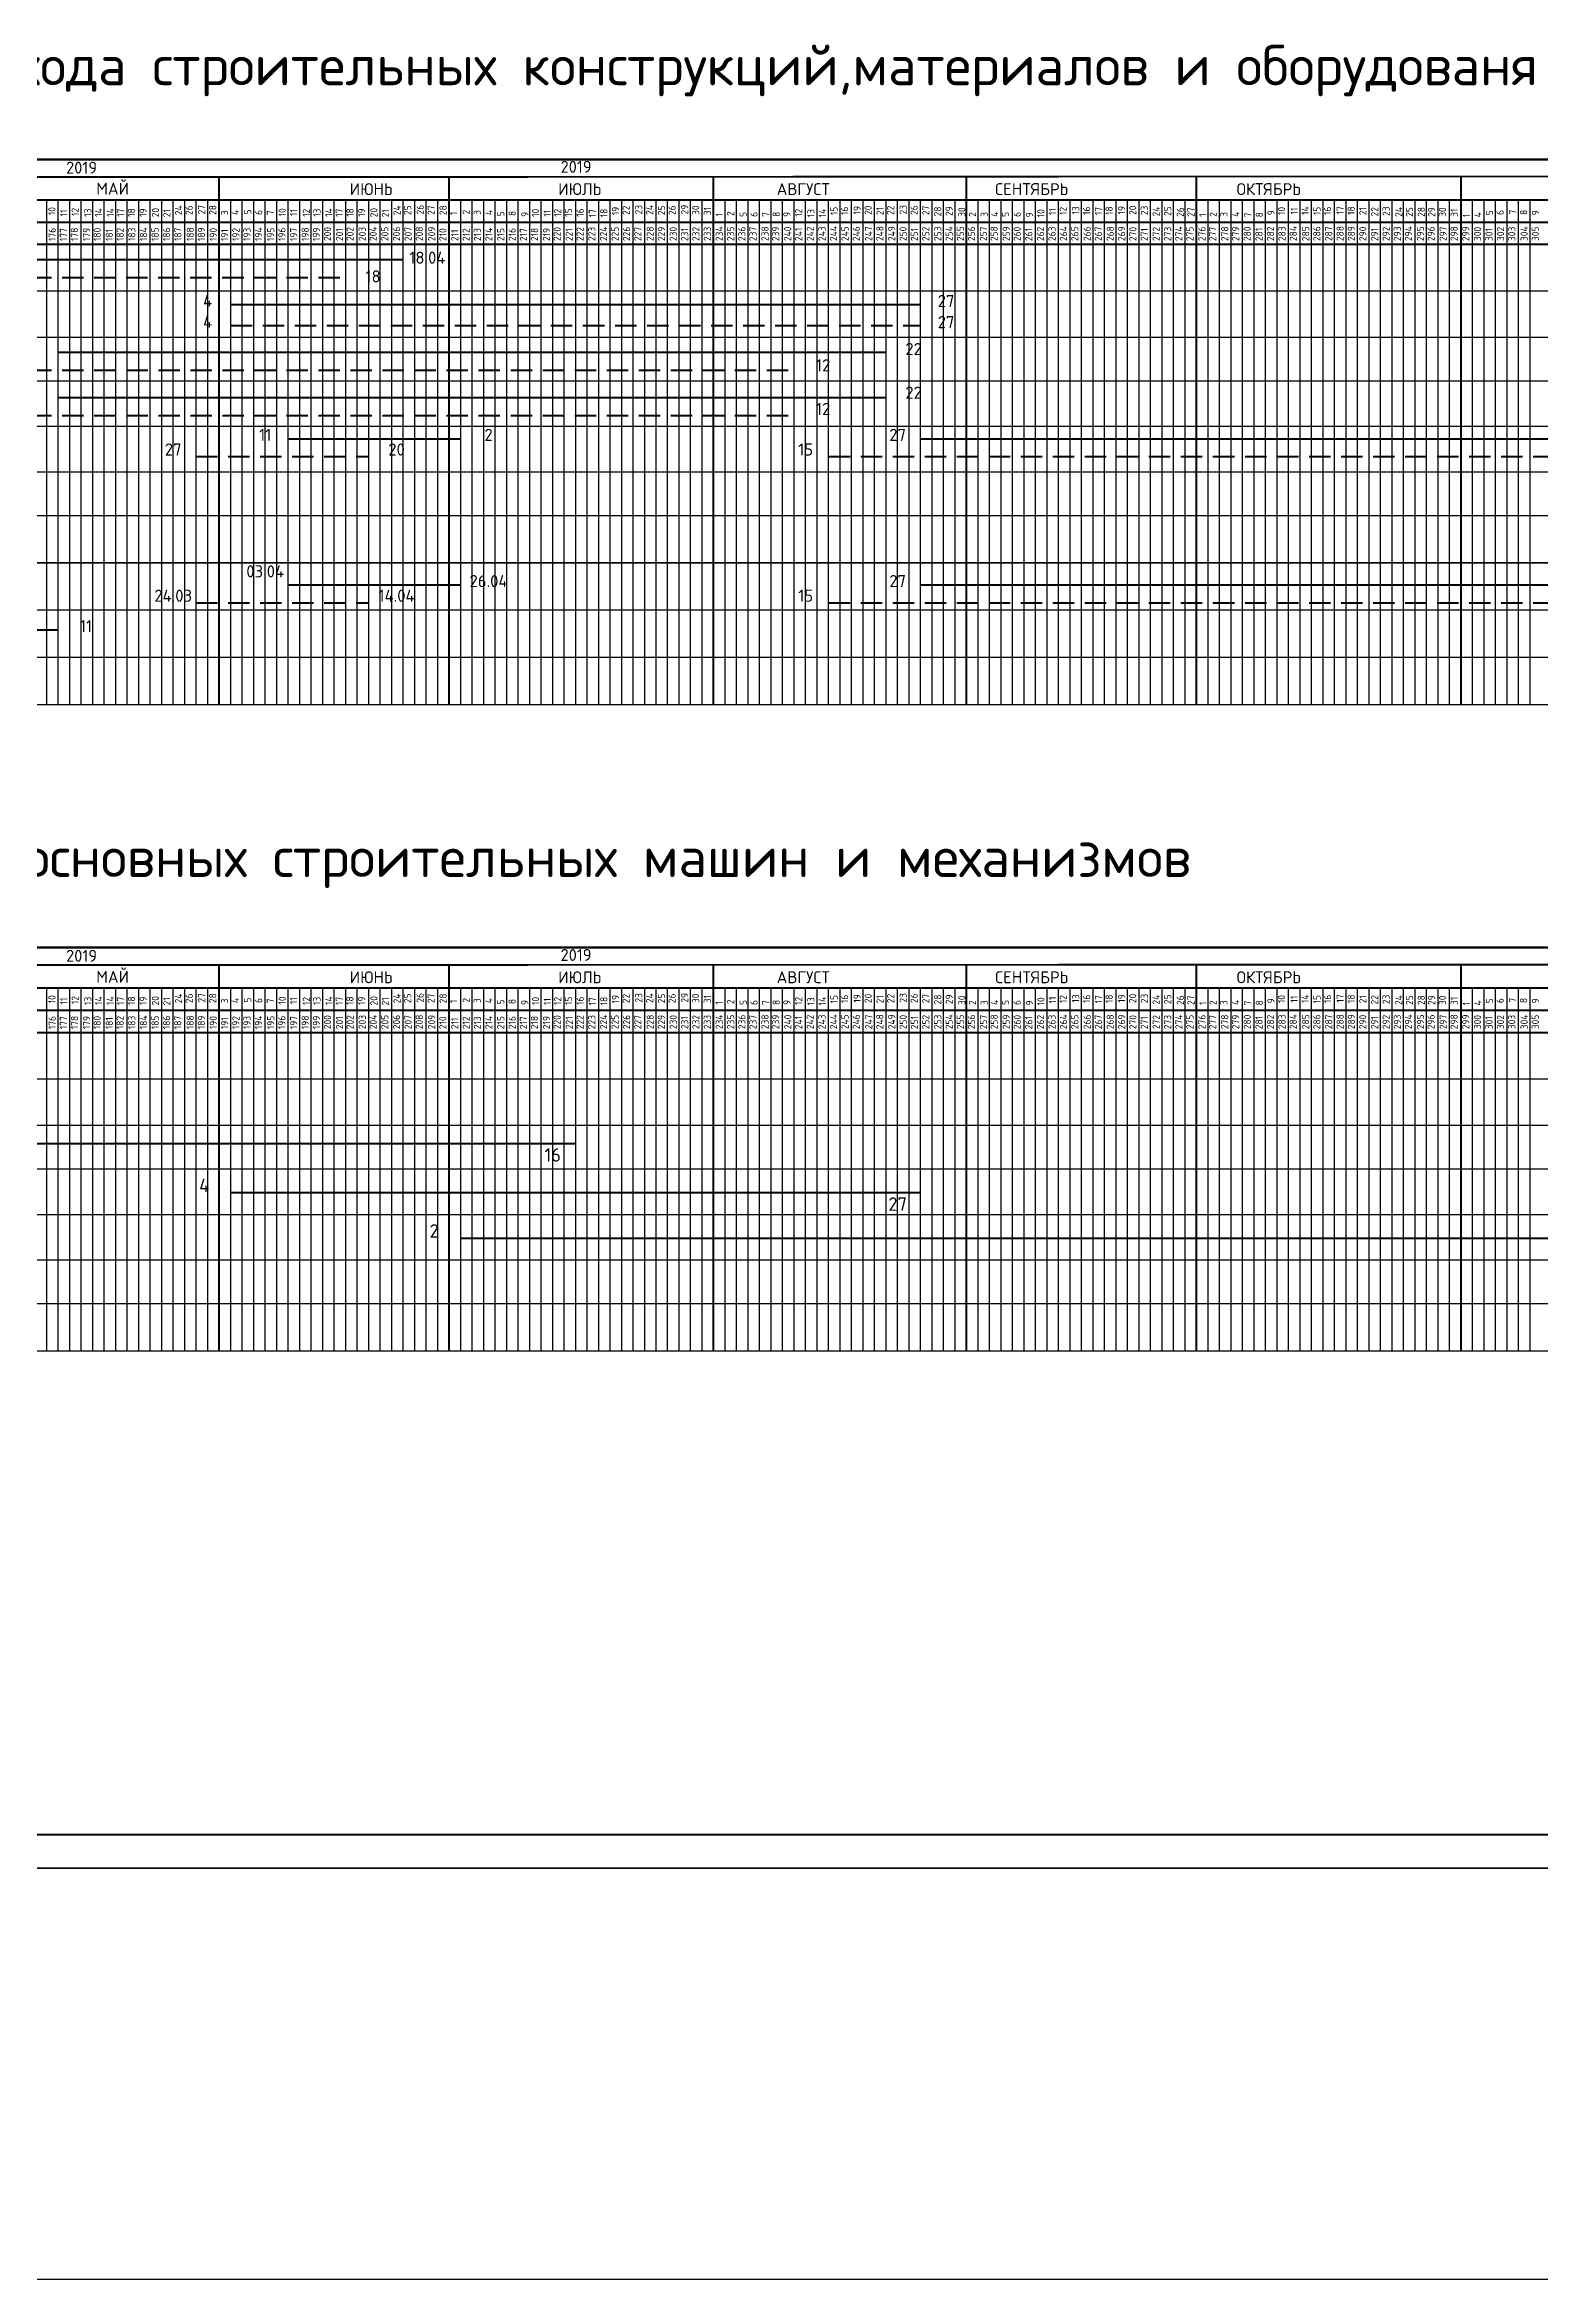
# Model space of a CAD drawing. Header units: millimetres. Extents: x -782 to 10910, y 3841 to 13237.
# Drawn here: x 10157.9 to 10380.3, y 7280.2 to 7612.6 of the extents above; entities that cross this region are included whole.
import ezdxf

# ---------------------------------------------------------------- set-up
doc = ezdxf.new("R2010")
doc.units = ezdxf.units.MM
doc.linetypes.add('HIDDEN2', pattern=[4.7625, 3.175, -1.5875])
doc.layers.add('1STAIR2D', color=30, linetype='Continuous')
doc.layers.add('A0-08', color=101, linetype='Continuous')
doc.layers.add('Штампы&Таблицы', color=1, linetype='Continuous', lineweight=70)
doc.styles.add('GOST-2.304_Type-B', font='GOST_Common.ttf')
doc.styles.get("Standard").update_dxf_attribs({"font": 'isocpeur.ttf'})

msp = doc.modelspace()

# ---------------------------------------------------------------- linework, layer by layer
at = {"lineweight": 50}
for p, q in [((10088.105549, 7580.651394), (10211.257412, 7580.651394)), ((10185.573985, 7573.967557), (10288.172338, 7573.967557)), ((10159.924396, 7566.871859), (10283.076259, 7566.871859)), ((10159.924396, 7560.137737), (10283.076259, 7560.137737)), ((10194.123847, 7554.008211), (10219.807275, 7554.008211)), ((10288.172338, 7554.008211), (10493.369044, 7554.008211)), ((10194.123847, 7532.266484), (10219.807275, 7532.266484)), ((10288.172338, 7532.266484), (10493.369044, 7532.266484)), ((10134.274808, 7525.570343), (10159.958236, 7525.570343)), ((9968.407471, 7449.18393), (10236.872633, 7449.18393)), ((10185.573985, 7441.876316), (10288.172338, 7441.876316)), ((10219.773389, 7435.111243), (10424.970142, 7435.111243))]:
    msp.add_line(p, q, dxfattribs=at)
at = {"lineweight": 30}
for p, q in [((9809.250457, 7576.018045), (10602.354996, 7576.021285)), ((9809.250425, 7569.115879), (10602.354996, 7569.119119)), ((9809.250457, 7562.625041), (10602.354996, 7562.62828)), ((9809.250457, 7555.859984), (10602.354996, 7555.862923)), ((9809.250457, 7549.094927), (10602.354996, 7549.097866)), ((9809.250457, 7549.094927), (10602.354996, 7549.097866)), ((9809.250457, 7542.592922), (10602.354996, 7542.595861)), ((9809.250457, 7535.564813), (10602.354996, 7535.567752)), ((9809.250457, 7535.564813), (10602.354996, 7535.564813)), ((9809.250457, 7528.536704), (10602.354996, 7528.539643)), ((9809.250457, 7528.536704), (10602.354996, 7528.536704)), ((9809.250457, 7528.536704), (10602.354996, 7528.536704)), ((9809.250457, 7521.508595), (10602.354996, 7521.511534)), ((9809.250457, 7521.508595), (10602.354996, 7521.508595)), ((9809.250457, 7521.508595), (10602.354996, 7521.508595)), ((9809.250457, 7514.480486), (10602.354996, 7514.483424)), ((9809.250457, 7514.480486), (10602.354996, 7514.483424)), ((9809.250457, 7514.480486), (10602.354996, 7514.480486)), ((9809.250457, 7514.480486), (10602.354996, 7514.480486)), ((9809.250457, 7458.787548), (10602.354996, 7458.790788)), ((9809.250425, 7451.885382), (10602.354996, 7451.888622)), ((9809.250457, 7445.394544), (10602.354996, 7445.397783)), ((9809.250457, 7438.629487), (10602.354996, 7438.632426)), ((9809.250457, 7431.86443), (10602.354996, 7431.867369)), ((9809.250457, 7431.86443), (10602.354996, 7431.867369)), ((9809.250457, 7425.362425), (10602.354996, 7425.365364)), ((9809.250457, 7418.334316), (10602.354996, 7418.337255)), ((9809.250457, 7418.334316), (10602.354996, 7418.334316))]:
    msp.add_line(p, q, dxfattribs=at)
at = {"linetype": 'HIDDEN2', "lineweight": 50}
for p, q in [((10079.555687, 7577.980763), (10202.70755, 7577.980763)), ((10185.573456, 7570.833098), (10288.171809, 7570.833098)), ((10146.244616, 7564.201228), (10269.396479, 7564.201228)), ((10146.244616, 7557.467106), (10269.396479, 7557.467106)), ((10180.444067, 7551.337581), (10206.093655, 7551.337581)), ((10274.492557, 7551.337581), (10479.689263, 7551.337581)), ((10180.444067, 7529.595854), (10206.093655, 7529.595854)), ((10274.492557, 7529.595854), (10479.689263, 7529.595854))]:
    msp.add_line(p, q, dxfattribs=at)
at = {"lineweight": 25}
msp.add_line((9860.269228, 7280.227508), (10909.754232, 7280.227508), dxfattribs=at)
at = {"layer": '1STAIR2D', "color": 0, "lineweight": 100}
msp.add_line((9797.900427, 7346.388671), (10612.900427, 7346.388671), dxfattribs=at)
at = {"layer": '1STAIR2D', "color": 0}
msp.add_line((9777.900427, 7341.388671), (10617.900427, 7341.388671), dxfattribs=at)
at = {"layer": 'A0-08', "color": 0, "lineweight": 40}
for p, q in [((9883.535668, 7595.531571), (10602.354996, 7595.531571)), ((9912.454622, 7595.531571), (10602.354996, 7595.531571)), ((9912.454622, 7595.531571), (10602.354996, 7595.531571)), ((10602.354996, 7595.531571), (10150.795112, 7595.531571)), ((10602.354996, 7595.531571), (10150.795112, 7595.531571)), ((9877.820365, 7592.91049), (10602.354996, 7593.08715)), ((9877.820365, 7592.91049), (10602.354996, 7593.08715)), ((10150.795112, 7592.91049), (10602.354996, 7593.197525)), ((10183.864012, 7514.481874), (10183.864012, 7592.987196)), ((10218.063463, 7514.482), (10218.063463, 7592.995118)), ((10257.392832, 7514.482146), (10257.392832, 7593.00304)), ((10295.012228, 7514.482286), (10295.012228, 7593.010961)), ((10329.211679, 7514.482412), (10329.211679, 7593.019553)), ((10368.541047, 7514.482558), (10368.541047, 7593.040205)), ((9953.251794, 7589.537806), (10602.354996, 7589.537806)), ((9858.969228, 7586.229009), (10602.354996, 7586.229009)), ((9953.251794, 7582.920212), (10602.354996, 7582.920212)), ((9953.251794, 7582.920212), (10602.354996, 7582.920212)), ((9877.820365, 7475.679993), (10602.354996, 7475.856653)), ((9877.820365, 7475.679993), (10602.354996, 7475.856653)), ((9883.535668, 7478.301074), (10602.354996, 7478.301074)), ((9883.535668, 7478.301074), (10602.354996, 7478.301074)), ((9912.454622, 7478.301074), (10602.354996, 7478.301074)), ((9912.454622, 7478.301074), (10602.354996, 7478.301074)), ((10602.354996, 7478.301074), (10150.795112, 7478.301074)), ((10602.354996, 7478.301074), (10150.795112, 7478.301074)), ((10150.795112, 7475.679993), (10602.354996, 7475.967028)), ((10183.864012, 7418.335704), (10183.864012, 7475.756699)), ((10218.063463, 7418.335831), (10218.063463, 7475.764621)), ((10257.392832, 7418.335977), (10257.392832, 7475.772543)), ((10295.012228, 7418.336116), (10295.012228, 7475.780464)), ((10329.211679, 7418.336243), (10329.211679, 7475.789056)), ((10368.541047, 7418.336389), (10368.541047, 7475.809708)), ((9953.251794, 7472.307309), (10602.354996, 7472.307309)), ((9858.969228, 7468.998512), (10602.354996, 7468.998512)), ((9953.251794, 7465.689715), (10602.354996, 7465.689715))]:
    msp.add_line(p, q, dxfattribs=at)
at = {"layer": 'A0-08', "color": 0, "lineweight": 25}
for p, q in [((10158.214424, 7514.481779), (10158.214424, 7589.537806)), ((10159.924396, 7514.481785), (10159.924396, 7589.537806)), ((10159.924396, 7514.481785), (10159.924396, 7589.537806)), ((10161.634369, 7514.481791), (10161.634369, 7589.537806)), ((10163.344342, 7514.481798), (10163.344342, 7589.537806)), ((10165.054314, 7514.481804), (10165.054314, 7589.537806)), ((10166.764287, 7514.48181), (10166.764287, 7589.537806)), ((10168.474259, 7514.481817), (10168.474259, 7589.537806)), ((10170.184232, 7514.481823), (10170.184232, 7589.537806)), ((10171.894204, 7514.481829), (10171.894204, 7589.537806)), ((10173.604177, 7514.481836), (10173.604177, 7589.537806)), ((10175.314149, 7514.481842), (10175.314149, 7589.537806)), ((10177.024122, 7514.481848), (10177.024122, 7589.537806)), ((10178.734094, 7514.481855), (10178.734094, 7589.537806)), ((10180.444067, 7514.481861), (10180.444067, 7589.537806)), ((10182.15404, 7514.481867), (10182.15404, 7589.537806)), ((10183.864012, 7514.481874), (10183.864012, 7589.537806)), ((10185.573985, 7514.48188), (10185.573985, 7589.537806)), ((10187.283957, 7514.481886), (10187.283957, 7589.537806)), ((10188.99393, 7514.481893), (10188.99393, 7589.537806)), ((10190.703902, 7514.481899), (10190.703902, 7589.537806)), ((10192.413875, 7514.481905), (10192.413875, 7589.585172)), ((10192.413875, 7514.481905), (10192.413875, 7589.537806)), ((10194.123847, 7514.481912), (10194.123847, 7589.537806)), ((10195.83382, 7514.481918), (10195.83382, 7589.537806)), ((10197.543793, 7514.481924), (10197.543793, 7589.537806)), ((10199.253765, 7514.481931), (10199.253765, 7589.537806)), ((10200.963738, 7514.481937), (10200.963738, 7589.537806)), ((10202.67371, 7514.481943), (10202.67371, 7589.537806)), ((10204.383683, 7514.48195), (10204.383683, 7589.537806)), ((10206.093655, 7514.481956), (10206.093655, 7589.537806)), ((10207.803628, 7514.481962), (10207.803628, 7589.537806)), ((10209.5136, 7514.481969), (10209.5136, 7589.537806)), ((10211.223573, 7514.481975), (10211.223573, 7589.537806)), ((10212.933545, 7514.481981), (10212.933545, 7589.537806)), ((10214.643518, 7514.481988), (10214.643518, 7589.537806)), ((10216.353491, 7514.481994), (10216.353491, 7589.537806)), ((10218.063463, 7514.482), (10218.063463, 7589.537806)), ((10219.773436, 7514.482007), (10219.773436, 7589.537806)), ((10221.483408, 7514.482013), (10221.483408, 7589.537806)), ((10223.193381, 7514.482019), (10223.193381, 7589.537806)), ((10224.903353, 7514.482026), (10224.903353, 7589.537806)), ((10226.613326, 7514.482032), (10226.613326, 7589.537806)), ((10228.323298, 7514.482038), (10228.323298, 7589.537806)), ((10230.033271, 7514.482045), (10230.033271, 7589.537806)), ((10231.743244, 7514.482051), (10231.743244, 7589.537806)), ((10233.453216, 7514.482057), (10233.453216, 7589.537806)), ((10235.163189, 7514.482064), (10235.163189, 7589.537806)), ((10236.873161, 7514.48207), (10236.873161, 7589.537806)), ((10238.583134, 7514.482077), (10238.583134, 7589.537806)), ((10240.293106, 7514.482083), (10240.293106, 7589.537806)), ((10242.003079, 7514.482089), (10242.003079, 7589.537806)), ((10243.713051, 7514.482096), (10243.713051, 7589.537806)), ((10245.423024, 7514.482102), (10245.423024, 7589.537806)), ((10247.132996, 7514.482108), (10247.132996, 7589.537806)), ((10248.842969, 7514.482115), (10248.842969, 7589.537806)), ((10250.536728, 7514.482121), (10250.536728, 7589.537806)), ((10252.262914, 7514.482127), (10252.262914, 7589.537806)), ((10253.972887, 7514.482134), (10253.972887, 7589.537806)), ((10255.682859, 7514.48214), (10255.682859, 7589.537806)), ((10257.392832, 7514.482146), (10257.392832, 7589.59445)), ((10259.102804, 7514.482153), (10259.102804, 7589.537806)), ((10260.812777, 7514.482159), (10260.812777, 7589.537806)), ((10262.522749, 7514.482165), (10262.522749, 7589.537806)), ((10264.232722, 7514.482172), (10264.232722, 7589.537806)), ((10265.942695, 7514.482178), (10265.942695, 7589.537806)), ((10267.652667, 7514.482184), (10267.652667, 7589.537806)), ((10269.36264, 7514.482191), (10269.36264, 7589.537806)), ((10271.072612, 7514.482197), (10271.072612, 7589.537806)), ((10272.782585, 7514.482203), (10272.782585, 7589.537806)), ((10274.492557, 7514.48221), (10274.492557, 7589.537806)), ((10276.20253, 7514.482216), (10276.20253, 7589.537806)), ((10277.912502, 7514.482222), (10277.912502, 7589.537806)), ((10279.622475, 7514.482229), (10279.622475, 7589.537806)), ((10281.332447, 7514.482235), (10281.332447, 7589.537806)), ((10283.026206, 7514.482241), (10283.026206, 7589.537806)), ((10284.752393, 7514.482248), (10284.752393, 7589.537806)), ((10286.462365, 7514.482254), (10286.462365, 7589.537806)), ((10288.172338, 7514.48226), (10288.172338, 7589.537806)), ((10289.88231, 7514.482267), (10289.88231, 7589.59445)), ((10291.592283, 7514.482273), (10291.592283, 7589.537806)), ((10293.302255, 7514.482279), (10293.302255, 7589.537806)), ((10295.012228, 7514.482286), (10295.012228, 7589.537806)), ((10296.7222, 7514.482292), (10296.7222, 7589.537806)), ((10298.432173, 7514.482298), (10298.432173, 7589.537806)), ((10300.142146, 7514.482305), (10300.142146, 7589.537806)), ((10301.852118, 7514.482311), (10301.852118, 7589.537806)), ((10303.562091, 7514.482317), (10303.562091, 7589.537806)), ((10305.272063, 7514.482324), (10305.272063, 7589.537806)), ((10306.982036, 7514.48233), (10306.982036, 7589.537806)), ((10308.692008, 7514.482336), (10308.692008, 7589.537806)), ((10310.401981, 7514.482343), (10310.401981, 7589.537806)), ((10312.111953, 7514.482349), (10312.111953, 7589.537806)), ((10313.821926, 7514.482355), (10313.821926, 7589.537806)), ((10315.515685, 7514.482362), (10315.515685, 7589.537806)), ((10317.241871, 7514.482368), (10317.241871, 7589.537806)), ((10318.951844, 7514.482374), (10318.951844, 7589.537806)), ((10320.661816, 7514.482381), (10320.661816, 7589.537806)), ((10322.371789, 7514.482387), (10322.371789, 7589.603728)), ((10324.081761, 7514.482393), (10324.081761, 7589.537806)), ((10325.791734, 7514.4824), (10325.791734, 7589.537806)), ((10327.501706, 7514.482406), (10327.501706, 7589.537806)), ((10329.211679, 7514.482412), (10329.211679, 7589.537806)), ((10330.921651, 7514.482419), (10330.921651, 7589.537806)), ((10332.631624, 7514.482425), (10332.631624, 7589.537806)), ((10334.341596, 7514.482431), (10334.341596, 7589.537806)), ((10336.051569, 7514.482438), (10336.051569, 7589.537806)), ((10337.761542, 7514.482444), (10337.761542, 7589.537806)), ((10339.471514, 7514.48245), (10339.471514, 7589.537806)), ((10341.181487, 7514.482457), (10341.181487, 7589.537806)), ((10342.891459, 7514.482463), (10342.891459, 7589.537806)), ((10344.601432, 7514.482469), (10344.601432, 7589.537806)), ((10346.311404, 7514.482476), (10346.311404, 7589.537806)), ((10348.005163, 7514.482482), (10348.005163, 7589.537806)), ((10349.731349, 7514.482488), (10349.731349, 7589.537806)), ((10351.441322, 7514.482495), (10351.441322, 7589.537806)), ((10353.151295, 7514.482501), (10353.151295, 7589.537806)), ((10354.861267, 7514.482507), (10354.861267, 7589.537206)), ((10356.57124, 7514.482514), (10356.57124, 7589.537806)), ((10358.281212, 7514.48252), (10358.281212, 7589.537806)), ((10359.991185, 7514.482526), (10359.991185, 7589.537806)), ((10361.701157, 7514.482533), (10361.701157, 7589.537806)), ((10363.41113, 7514.482539), (10363.41113, 7589.537806)), ((10365.121102, 7514.482545), (10365.121102, 7589.537806)), ((10366.831075, 7514.482552), (10366.831075, 7589.537806)), ((10368.541047, 7514.482558), (10368.541047, 7589.537806)), ((10370.25102, 7514.482564), (10370.25102, 7589.537806)), ((10371.960993, 7514.482571), (10371.960993, 7589.537806)), ((10373.670965, 7514.482577), (10373.670965, 7589.537806)), ((10375.380938, 7514.482583), (10375.380938, 7589.537806)), ((10377.09091, 7514.48259), (10377.09091, 7589.537806)), ((10378.800883, 7514.482596), (10378.800883, 7589.537806)), ((10158.214424, 7418.335609), (10158.214424, 7472.307309)), ((10159.924396, 7418.335616), (10159.924396, 7472.307309)), ((10159.924396, 7418.335616), (10159.924396, 7472.307309)), ((10161.634369, 7418.335622), (10161.634369, 7472.307309)), ((10163.344342, 7418.335628), (10163.344342, 7472.307309)), ((10165.054314, 7418.335635), (10165.054314, 7472.307309)), ((10166.764287, 7418.335641), (10166.764287, 7472.307309)), ((10168.474259, 7418.335647), (10168.474259, 7472.307309)), ((10170.184232, 7418.335654), (10170.184232, 7472.307309)), ((10171.894204, 7418.33566), (10171.894204, 7472.307309)), ((10173.604177, 7418.335666), (10173.604177, 7472.307309)), ((10175.314149, 7418.335673), (10175.314149, 7472.307309)), ((10177.024122, 7418.335679), (10177.024122, 7472.307309)), ((10178.734094, 7418.334316), (10178.734094, 7472.307309)), ((10180.444067, 7418.334316), (10180.444067, 7472.307309)), ((10182.15404, 7418.334316), (10182.15404, 7472.307309)), ((10183.864012, 7418.335704), (10183.864012, 7472.307309)), ((10185.573985, 7418.335711), (10185.573985, 7472.307309)), ((10187.283957, 7418.335717), (10187.283957, 7472.307309)), ((10188.99393, 7418.335723), (10188.99393, 7472.307309)), ((10190.703902, 7418.33573), (10190.703902, 7472.307309)), ((10192.413875, 7418.335736), (10192.413875, 7472.354675)), ((10192.413875, 7418.335736), (10192.413875, 7472.307309)), ((10194.123847, 7418.335742), (10194.123847, 7472.307309)), ((10195.83382, 7418.335749), (10195.83382, 7472.307309)), ((10197.543793, 7418.335755), (10197.543793, 7472.307309)), ((10199.253765, 7418.335761), (10199.253765, 7472.307309)), ((10200.963738, 7418.335768), (10200.963738, 7472.307309)), ((10202.67371, 7418.335774), (10202.67371, 7472.307309)), ((10204.383683, 7418.33578), (10204.383683, 7472.307309)), ((10206.093655, 7418.335787), (10206.093655, 7472.307309)), ((10207.803628, 7418.335793), (10207.803628, 7472.307309)), ((10209.5136, 7418.335799), (10209.5136, 7472.307309)), ((10211.223573, 7418.335806), (10211.223573, 7472.307309)), ((10212.933545, 7418.335812), (10212.933545, 7472.307309)), ((10214.643518, 7418.335818), (10214.643518, 7472.307309)), ((10216.353491, 7418.335825), (10216.353491, 7472.307309)), ((10218.063463, 7418.335831), (10218.063463, 7472.307309)), ((10219.773436, 7418.335837), (10219.773436, 7472.307309)), ((10221.483408, 7418.335844), (10221.483408, 7472.307309)), ((10223.193381, 7418.33585), (10223.193381, 7472.307309)), ((10224.903353, 7418.335856), (10224.903353, 7472.307309)), ((10226.613326, 7418.335863), (10226.613326, 7472.307309)), ((10228.323298, 7418.335869), (10228.323298, 7472.307309)), ((10230.033271, 7418.335875), (10230.033271, 7472.307309)), ((10231.743244, 7418.335882), (10231.743244, 7472.307309)), ((10233.453216, 7418.335888), (10233.453216, 7472.307309)), ((10235.163189, 7418.335894), (10235.163189, 7472.307309)), ((10236.873161, 7418.335901), (10236.873161, 7472.307309)), ((10238.583134, 7418.335907), (10238.583134, 7472.307309)), ((10240.293106, 7418.335913), (10240.293106, 7472.307309)), ((10242.003079, 7418.33592), (10242.003079, 7472.307309)), ((10243.713051, 7418.335926), (10243.713051, 7472.307309)), ((10245.423024, 7418.335932), (10245.423024, 7472.307309)), ((10247.132996, 7418.335939), (10247.132996, 7472.307309)), ((10248.842969, 7418.335945), (10248.842969, 7472.307309)), ((10250.536728, 7418.335951), (10250.536728, 7472.307309)), ((10252.262914, 7418.335958), (10252.262914, 7472.307309)), ((10253.972887, 7418.335964), (10253.972887, 7472.307309)), ((10255.682859, 7418.335971), (10255.682859, 7472.307309)), ((10257.392832, 7418.335977), (10257.392832, 7472.363953)), ((10259.102804, 7418.335983), (10259.102804, 7472.307309)), ((10260.812777, 7418.33599), (10260.812777, 7472.307309)), ((10262.522749, 7418.335996), (10262.522749, 7472.307309)), ((10264.232722, 7418.336002), (10264.232722, 7472.307309)), ((10265.942695, 7418.336009), (10265.942695, 7472.307309)), ((10267.652667, 7418.336015), (10267.652667, 7472.307309)), ((10269.36264, 7418.336021), (10269.36264, 7472.307309)), ((10271.072612, 7418.336028), (10271.072612, 7472.307309)), ((10272.782585, 7418.336034), (10272.782585, 7472.307309)), ((10274.492557, 7418.33604), (10274.492557, 7472.307309)), ((10276.20253, 7418.336047), (10276.20253, 7472.307309)), ((10277.912502, 7418.336053), (10277.912502, 7472.307309)), ((10279.622475, 7418.336059), (10279.622475, 7472.307309)), ((10281.332447, 7418.336066), (10281.332447, 7472.307309)), ((10283.026206, 7418.336072), (10283.026206, 7472.307309)), ((10284.752393, 7418.336078), (10284.752393, 7472.307309)), ((10286.462365, 7418.336085), (10286.462365, 7472.307309)), ((10288.172338, 7418.336091), (10288.172338, 7472.307309)), ((10289.88231, 7418.336097), (10289.88231, 7472.363953)), ((10291.592283, 7418.336104), (10291.592283, 7472.307309)), ((10293.302255, 7418.33611), (10293.302255, 7472.307309)), ((10295.012228, 7418.336116), (10295.012228, 7472.307309)), ((10296.7222, 7418.336123), (10296.7222, 7472.307309)), ((10298.432173, 7418.336129), (10298.432173, 7472.307309)), ((10300.142146, 7418.336135), (10300.142146, 7472.307309)), ((10301.852118, 7418.336142), (10301.852118, 7472.307309)), ((10303.562091, 7418.336148), (10303.562091, 7472.307309)), ((10305.272063, 7418.336154), (10305.272063, 7472.307309)), ((10306.982036, 7418.336161), (10306.982036, 7472.307309)), ((10308.692008, 7418.336167), (10308.692008, 7472.307309)), ((10310.401981, 7418.336173), (10310.401981, 7472.307309)), ((10312.111953, 7418.33618), (10312.111953, 7472.307309)), ((10313.821926, 7418.336186), (10313.821926, 7472.307309)), ((10315.515685, 7418.336192), (10315.515685, 7472.307309)), ((10317.241871, 7418.336199), (10317.241871, 7472.307309)), ((10318.951844, 7418.336205), (10318.951844, 7472.307309)), ((10320.661816, 7418.336211), (10320.661816, 7472.307309)), ((10322.371789, 7418.336218), (10322.371789, 7472.373231)), ((10324.081761, 7418.336224), (10324.081761, 7472.307309)), ((10325.791734, 7418.33623), (10325.791734, 7472.307309)), ((10327.501706, 7418.336237), (10327.501706, 7472.307309)), ((10329.211679, 7418.336243), (10329.211679, 7472.307309)), ((10330.921651, 7418.336249), (10330.921651, 7472.307309)), ((10332.631624, 7418.336256), (10332.631624, 7472.307309)), ((10334.341596, 7418.336262), (10334.341596, 7472.307309)), ((10336.051569, 7418.336268), (10336.051569, 7472.307309)), ((10337.761542, 7418.336275), (10337.761542, 7472.307309)), ((10339.471514, 7418.336281), (10339.471514, 7472.307309)), ((10341.181487, 7418.336287), (10341.181487, 7472.307309)), ((10342.891459, 7418.336294), (10342.891459, 7472.307309)), ((10344.601432, 7418.3363), (10344.601432, 7472.307309)), ((10346.311404, 7418.336306), (10346.311404, 7472.307309)), ((10348.005163, 7418.336313), (10348.005163, 7472.307309)), ((10349.731349, 7418.336319), (10349.731349, 7472.307309)), ((10351.441322, 7418.336325), (10351.441322, 7472.307309)), ((10353.151295, 7418.336332), (10353.151295, 7472.307309)), ((10354.861267, 7418.336338), (10354.861267, 7472.306709)), ((10356.57124, 7418.336344), (10356.57124, 7472.307309)), ((10358.281212, 7418.336351), (10358.281212, 7472.307309)), ((10359.991185, 7418.336357), (10359.991185, 7472.307309)), ((10361.701157, 7418.336363), (10361.701157, 7472.307309)), ((10363.41113, 7418.33637), (10363.41113, 7472.307309)), ((10365.121102, 7418.336376), (10365.121102, 7472.307309)), ((10366.831075, 7418.336382), (10366.831075, 7472.307309)), ((10368.541047, 7418.336389), (10368.541047, 7472.307309)), ((10370.25102, 7418.336395), (10370.25102, 7472.307309)), ((10371.960993, 7418.336401), (10371.960993, 7472.307309)), ((10373.670965, 7418.336408), (10373.670965, 7472.307309)), ((10375.380938, 7418.336414), (10375.380938, 7472.307309)), ((10377.09091, 7418.33642), (10377.09091, 7472.307309)), ((10378.800883, 7418.336427), (10378.800883, 7472.307309))]:
    msp.add_line(p, q, dxfattribs=at)
at = {"layer": 'Штампы&Таблицы', "color": 0, "lineweight": 25}
msp.add_line((10617.900574, 7341.388854), (9776.900574, 7341.388854), dxfattribs=at)

# ---------------------------------------------------------------- texts
for s, p in [('2019', (10161.097403, 7593.434843)), ('2019', (10234.626222, 7593.559258)), ('МАЙ', (10165.577468, 7590.309409)), ('ИЮНЬ', (10203.273031, 7590.242195)), ('ИЮЛЬ', (10234.270261, 7590.242195)), ('АВГУСТ', (10266.759739, 7590.242195)), ('СЕНТЯБРЬ', (10299.249218, 7590.242195)), ('ОКТЯБРЬ', (10335.158641, 7590.242195)), ('2019', (10161.097403, 7476.204346)), ('МАЙ', (10165.577468, 7473.078912)), ('2019', (10234.626222, 7476.328761)), ('ИЮНЬ', (10203.273031, 7473.011698)), ('ИЮЛЬ', (10234.270261, 7473.011698)), ('АВГУСТ', (10266.759739, 7473.011698)), ('СЕНТЯБРЬ', (10299.249218, 7473.011698)), ('ОКТЯБРЬ', (10335.158641, 7473.011698))]:
    msp.add_text(s, height=1.7683557).set_placement(p)
at = {"lineweight": 35, "char_height": 6}
for s, insert, width, attachment_point in [('График поступления на объект и расхода строительных конструкций,материалов и оборудованя', (10010.930559, 7612.57027), 437.78970847, 1), ('График движения основных строительных машин и механизмов', (10205.307402, 7490.991768), 299.26791316, 5)]:
    msp.add_mtext(s, dxfattribs=dict(at, insert=insert, width=width, attachment_point=attachment_point))
at = {"width": 12.36883474, "attachment_point": 5}
for s, insert, char_height in [('18.04', (10214.823754, 7580.926716), 1.8), ('18', (10206.750162, 7578.147821), 1.8), ('4', (10182.15404, 7574.52946), 1.8), ('27', (10291.949763, 7574.477137), 1.8), ('4', (10182.153511, 7571.395001), 1.8), ('27', (10291.949234, 7571.342678), 1.8), ('12', (10273.677823, 7564.914802), 1.8), ('22', (10287.121745, 7567.339305), 1.8), ('22', (10287.121772, 7560.848466), 1.8), ('12', (10273.67785, 7558.423964), 1.8), ('11', (10190.703902, 7554.570114), 1.8), ('2', (10223.91605, 7554.570114), 1.8), ('27', (10284.752393, 7554.570114), 1.8), ('27', (10177.024122, 7552.394563), 1.8), ('20', (10210.23627, 7552.394563), 1.8), ('15', (10271.072612, 7552.394563), 1.8), ('03.04', (10190.703902, 7534.274944), 1.8), ('26.04', (10223.91605, 7532.828387), 1.8), ('27', (10284.752393, 7532.828387), 1.8), ('24.03', (10177.024122, 7530.652835), 1.8), ('14.04', (10210.23627, 7530.652835), 1.8), ('15', (10271.072612, 7530.652835), 1.8), ('11', (10164.067011, 7526.132246), 1.8), ('16', (10233.453216, 7447.468081), 2), ('4', (10181.636369, 7442.933298), 2), ('27', (10284.752921, 7440.160467), 2), ('2', (10215.835774, 7436.168225), 2)]:
    msp.add_mtext(s, dxfattribs=dict(at, insert=insert, char_height=char_height))
at = {"layer": 'A0-08', "color": 0, "lineweight": 25, "style": 'GOST-2.304_Type-B'}
for s, height, p in [('10', 1.0687328, (10159.525141, 7587.253064)), ('24', 1.0687328, (10178.356513, 7587.245817)), ('26', 1.0687328, (10179.928892, 7587.276889)), ('27', 1.0687328, (10181.792823, 7587.357924)), ('28', 1.0687328, (10183.431286, 7587.288017)), ('24', 1.0687328, (10210.845991, 7587.245817)), ('25', 1.0687328, (10212.41837, 7587.276889)), ('26', 1.0687328, (10214.282301, 7587.357924)), ('27', 1.0687328, (10215.920764, 7587.288017)), ('28', 1.0687328, (10217.685881, 7587.245817)), ('19', 1.0687328, (10243.33547, 7587.245817)), ('22', 1.0687328, (10244.907849, 7587.276889)), ('23', 1.0687328, (10246.77178, 7587.357924)), ('24', 1.0687328, (10248.410242, 7587.288017)), ('25', 1.0687328, (10250.17536, 7587.245817)), ('26', 1.0687328, (10251.747739, 7587.276889)), ('29', 1.0687328, (10253.61167, 7587.357924)), ('30', 1.0687328, (10255.250133, 7587.288017)), ('31', 1.0687328, (10256.993576, 7587.253064)), ('15', 1.0687328, (10275.824948, 7587.245817)), ('16', 1.0687328, (10277.397327, 7587.276889)), ('19', 1.0687328, (10279.261258, 7587.357924)), ('20', 1.0687328, (10280.899721, 7587.288017)), ('21', 1.0687328, (10282.664838, 7587.245817)), ('22', 1.0687328, (10284.237217, 7587.276889)), ('23', 1.0687328, (10286.101148, 7587.357924)), ('26', 1.0687328, (10287.739611, 7587.288017)), ('27', 1.0687328, (10289.483054, 7587.253064)), ('28', 1.0687328, (10291.239746, 7587.072364)), ('29', 1.0687328, (10292.937208, 7587.134616)), ('30', 1.0687328, (10294.824791, 7587.001581)), ('12', 1.0687328, (10309.886806, 7587.276889)), ('13', 1.0687328, (10311.750737, 7587.357924)), ('16', 1.0687328, (10313.389199, 7587.288017)), ('17', 1.0687328, (10315.154317, 7587.245817)), ('18', 1.0687328, (10316.726696, 7587.276889)), ('19', 1.0687328, (10318.590627, 7587.357924)), ('20', 1.0687328, (10320.229089, 7587.288017)), ('23', 1.0687328, (10321.972533, 7587.253064)), ('24', 1.0687328, (10323.729224, 7587.072364)), ('25', 1.0687328, (10325.426687, 7587.134616)), ('26', 1.0687328, (10327.31427, 7587.001581)), ('27', 1.0687328, (10328.899087, 7587.001581)), ('10', 1.0687328, (10342.376284, 7587.276889)), ('14', 1.0687328, (10345.878678, 7587.288017)), ('15', 1.0687328, (10347.643795, 7587.245817)), ('16', 1.0687328, (10349.216174, 7587.276889)), ('17', 1.0687328, (10351.080105, 7587.357924)), ('18', 1.0687328, (10352.718568, 7587.288017)), ('21', 1.0687328, (10354.462011, 7587.253064)), ('22', 1.0687328, (10356.218702, 7587.072364)), ('23', 1.0687328, (10357.916165, 7587.134616)), ('24', 1.0687328, (10359.803748, 7587.001581)), ('25', 1.0687328, (10361.388565, 7587.001581)), ('28', 1.0687328, (10363.14758, 7587.001581)), ('29', 1.0687328, (10364.690709, 7587.001581)), ('30', 1.0687328, (10366.293336, 7587.001581)), ('176', 1.0687328, (10159.560643, 7583.402652)), ('177', 1.0687328, (10161.235972, 7583.402652)), ('11', 1.0687328, (10161.281832, 7587.072364)), ('178', 1.0687328, (10162.881458, 7583.402652)), ('12', 1.0687328, (10162.979295, 7587.134616)), ('179', 1.0687328, (10164.669578, 7583.402652)), ('13', 1.0687328, (10164.866877, 7587.001581)), ('180', 1.0687328, (10166.252046, 7583.402652)), ('14', 1.0687328, (10166.451695, 7587.001581)), ('181', 1.0687328, (10168.054531, 7583.402652)), ('14', 1.0687328, (10168.21071, 7587.001581)), ('182', 1.0687328, (10169.67378, 7583.402652)), ('17', 1.0687328, (10169.753838, 7587.001581)), ('18', 1.0687328, (10171.356465, 7587.001581)), ('183', 1.0687328, (10171.401934, 7583.402652)), ('19', 1.0687328, (10173.098451, 7587.001581)), ('184', 1.0687328, (10173.148672, 7583.402652)), ('185', 1.0687328, (10174.86226, 7583.402652)), ('20', 1.0687328, (10174.918615, 7586.93538)), ('186', 1.0687328, (10176.571831, 7583.402652)), ('21', 1.0687328, (10176.619007, 7586.93538)), ('187', 1.0687328, (10178.245298, 7583.402652)), ('188', 1.0687328, (10180.084947, 7583.402652)), ('189', 1.0687328, (10181.747883, 7583.402652)), ('190', 1.0687328, (10183.516286, 7583.402652)), ('3', 1.068733, (10185.196403, 7587.245817)), ('191', 1.0687328, (10185.210232, 7583.402652)), ('4', 1.068733, (10186.768782, 7587.276889)), ('192', 1.0687328, (10186.88556, 7583.402652)), ('193', 1.0687328, (10188.531046, 7583.402652)), ('5', 1.068733, (10188.632713, 7587.357924)), ('194', 1.0687328, (10190.241019, 7583.402652)), ('6', 1.068733, (10190.271176, 7587.288017)), ('7', 1.068733, (10192.014619, 7587.253064)), ('195', 1.0687328, (10192.066336, 7583.402652)), ('196', 1.0687328, (10193.71769, 7583.402652)), ('10', 1.0687328, (10193.77131, 7587.072364)), ('11', 1.0687328, (10195.468773, 7587.134616)), ('197', 1.0687328, (10195.486094, 7583.402652)), ('198', 1.0687328, (10197.18004, 7583.402652)), ('12', 1.0687328, (10197.356356, 7587.001581)), ('199', 1.0687328, (10198.855368, 7583.402652)), ('13', 1.0687328, (10198.941173, 7587.001581)), ('200', 1.0687328, (10200.500854, 7583.402652)), ('14', 1.0687328, (10200.700188, 7587.001581)), ('17', 1.0687328, (10202.243317, 7587.001581)), ('201', 1.0687328, (10202.288974, 7583.402652)), ('18', 1.0687328, (10203.845943, 7587.001581)), ('202', 1.0687328, (10203.871442, 7583.402652)), ('19', 1.0687328, (10205.587929, 7587.001581)), ('203', 1.0687328, (10205.673927, 7583.402652)), ('204', 1.0687328, (10207.293176, 7583.402652)), ('20', 1.0687328, (10207.408093, 7586.93538)), ('205', 1.0687328, (10209.02133, 7583.402652)), ('21', 1.0687328, (10209.108485, 7586.93538)), ('206', 1.0687328, (10210.771683, 7583.402652)), ('207', 1.0687328, (10212.481255, 7583.402652)), ('208', 1.0687328, (10214.154722, 7583.402652)), ('209', 1.0687328, (10215.99437, 7583.402652)), ('210', 1.0687328, (10217.657306, 7583.402652)), ('1', 1.068733, (10219.25826, 7587.276889)), ('211', 1.0687328, (10219.42571, 7583.402652)), ('212', 1.0687328, (10221.119655, 7583.402652)), ('2', 1.068733, (10221.122191, 7587.357924)), ('3', 1.068733, (10222.760654, 7587.288017)), ('213', 1.0687328, (10222.794984, 7583.402652)), ('214', 1.0687328, (10224.497196, 7583.402652)), ('4', 1.068733, (10224.504098, 7587.253064)), ('5', 1.068733, (10226.260789, 7587.072364)), ('215', 1.0687328, (10226.2656, 7583.402652)), ('8', 1.068733, (10227.958251, 7587.134616)), ('216', 1.0687328, (10227.959545, 7583.402652)), ('217', 1.0687328, (10229.634874, 7583.402652)), ('9', 1.068733, (10229.845834, 7587.001581)), ('218', 1.0687328, (10231.28036, 7583.402652)), ('10', 1.0687328, (10231.430651, 7587.001581)), ('219', 1.0687328, (10233.06848, 7583.402652)), ('11', 1.0687328, (10233.189667, 7587.001581)), ('220', 1.0687328, (10234.650948, 7583.402652)), ('12', 1.0687328, (10234.732795, 7587.001581)), ('15', 1.0687328, (10236.335422, 7587.001581)), ('221', 1.0687328, (10236.453433, 7583.402652)), ('222', 1.0687328, (10238.072682, 7583.402652)), ('16', 1.0687328, (10238.077408, 7587.001581)), ('223', 1.0687328, (10239.800836, 7583.402652)), ('17', 1.0687328, (10239.897572, 7586.93538)), ('224', 1.0687328, (10241.547574, 7583.402652)), ('18', 1.0687328, (10241.597963, 7586.93538)), ('225', 1.0687328, (10243.261162, 7583.402652)), ('226', 1.0687328, (10244.970733, 7583.402652)), ('227', 1.0687328, (10246.6442, 7583.402652)), ('228', 1.0687328, (10248.483849, 7583.402652)), ('229', 1.0687328, (10250.146785, 7583.402652)), ('230', 1.0687328, (10251.915188, 7583.402652)), ('231', 1.0687328, (10253.609134, 7583.402652)), ('232', 1.0687328, (10255.284462, 7583.402652)), ('233', 1.0687328, (10256.986675, 7583.402652)), ('1', 1.068733, (10258.750267, 7587.072364)), ('234', 1.0687328, (10258.755078, 7583.402652)), ('235', 1.0687328, (10260.449024, 7583.402652)), ('2', 1.068733, (10260.44773, 7587.134616)), ('236', 1.0687328, (10262.124352, 7583.402652)), ('5', 1.068733, (10262.335313, 7587.001581)), ('237', 1.0687328, (10263.769838, 7583.402652)), ('6', 1.068733, (10263.92013, 7587.001581)), ('238', 1.0687328, (10265.557959, 7583.402652)), ('7', 1.068733, (10265.679145, 7587.001581)), ('239', 1.0687328, (10267.140427, 7583.402652)), ('8', 1.068733, (10267.222274, 7587.001581)), ('9', 1.068733, (10268.8249, 7587.001581)), ('240', 1.0687328, (10268.942911, 7583.402652)), ('241', 1.0687328, (10270.56216, 7583.402652)), ('12', 1.0687328, (10270.566886, 7587.001581)), ('242', 1.0687328, (10272.290315, 7583.402652)), ('13', 1.0687328, (10272.38705, 7586.93538)), ('243', 1.0687328, (10274.037052, 7583.402652)), ('14', 1.0687328, (10274.087442, 7586.93538)), ('244', 1.0687328, (10275.75064, 7583.402652)), ('245', 1.0687328, (10277.460212, 7583.402652)), ('246', 1.0687328, (10279.133679, 7583.402652)), ('247', 1.0687328, (10280.973327, 7583.402652)), ('248', 1.0687328, (10282.636263, 7583.402652)), ('249', 1.0687328, (10284.404667, 7583.402652)), ('250', 1.0687328, (10286.098612, 7583.402652)), ('251', 1.0687328, (10287.77394, 7583.402652)), ('252', 1.0687328, (10289.476153, 7583.402652)), ('253', 1.0687328, (10291.244557, 7583.402652)), ('254', 1.0687328, (10292.938502, 7583.402652)), ('255', 1.0687328, (10294.613831, 7583.402652)), ('256', 1.0687328, (10296.259317, 7583.402652)), ('2', 1.068733, (10296.409608, 7587.001581)), ('257', 1.0687328, (10298.047437, 7583.402652)), ('3', 1.068733, (10298.168624, 7587.001581)), ('258', 1.0687328, (10299.629905, 7583.402652)), ('4', 1.068733, (10299.711752, 7587.001581)), ('5', 1.068733, (10301.314379, 7587.001581)), ('259', 1.0687328, (10301.432389, 7583.402652)), ('260', 1.0687328, (10303.051639, 7583.402652)), ('6', 1.068733, (10303.056365, 7587.001581)), ('261', 1.0687328, (10304.779793, 7583.402652)), ('9', 1.068733, (10304.876529, 7586.93538)), ('262', 1.0687328, (10306.52653, 7583.402652)), ('10', 1.0687328, (10306.57692, 7586.93538)), ('263', 1.0687328, (10308.240119, 7583.402652)), ('11', 1.0687328, (10308.314426, 7587.245817)), ('264', 1.0687328, (10309.94969, 7583.402652)), ('265', 1.0687328, (10311.623157, 7583.402652)), ('266', 1.0687328, (10313.462806, 7583.402652)), ('267', 1.0687328, (10315.125741, 7583.402652)), ('268', 1.0687328, (10316.894145, 7583.402652)), ('269', 1.0687328, (10318.588091, 7583.402652)), ('270', 1.0687328, (10320.263419, 7583.402652)), ('271', 1.0687328, (10321.965632, 7583.402652)), ('272', 1.0687328, (10323.734035, 7583.402652)), ('273', 1.0687328, (10325.427981, 7583.402652)), ('274', 1.0687328, (10327.103309, 7583.402652)), ('275', 1.0687328, (10328.748795, 7583.402652)), ('276', 1.0687328, (10330.536916, 7583.402652)), ('1', 1.068733, (10330.658102, 7587.001581)), ('277', 1.0687328, (10332.119383, 7583.402652)), ('2', 1.068733, (10332.20123, 7587.001581)), ('3', 1.068733, (10333.803857, 7587.001581)), ('278', 1.0687328, (10333.921868, 7583.402652)), ('279', 1.0687328, (10335.541117, 7583.402652)), ('4', 1.068733, (10335.545843, 7587.001581)), ('280', 1.0687328, (10337.269272, 7583.402652)), ('7', 1.068733, (10337.366007, 7586.93538)), ('281', 1.0687328, (10339.016009, 7583.402652)), ('8', 1.068733, (10339.066399, 7586.93538)), ('282', 1.0687328, (10340.729597, 7583.402652)), ('9', 1.068733, (10340.803905, 7587.245817)), ('283', 1.0687328, (10342.439169, 7583.402652)), ('284', 1.0687328, (10344.112636, 7583.402652)), ('11', 1.0687328, (10344.240215, 7587.357924)), ('285', 1.0687328, (10345.952284, 7583.402652)), ('286', 1.0687328, (10347.61522, 7583.402652)), ('287', 1.0687328, (10349.383623, 7583.402652)), ('288', 1.0687328, (10351.077569, 7583.402652)), ('289', 1.0687328, (10352.752897, 7583.402652)), ('290', 1.0687328, (10354.45511, 7583.402652)), ('291', 1.0687328, (10356.223514, 7583.402652)), ('292', 1.0687328, (10357.917459, 7583.402652)), ('293', 1.0687328, (10359.592788, 7583.402652)), ('294', 1.0687328, (10361.238273, 7583.402652)), ('295', 1.0687328, (10363.026394, 7583.402652)), ('296', 1.0687328, (10364.608862, 7583.402652)), ('297', 1.0687328, (10366.411346, 7583.402652)), ('298', 1.0687328, (10368.030596, 7583.402652)), ('31', 1.0687328, (10368.035322, 7587.001581)), ('299', 1.0687328, (10369.75875, 7583.402652)), ('1', 1.068733, (10369.855486, 7586.93538)), ('300', 1.0687328, (10371.505487, 7583.402652)), ('4', 1.068733, (10371.555877, 7586.93538)), ('301', 1.0687328, (10373.219076, 7583.402652)), ('5', 1.068733, (10373.293383, 7587.245817)), ('6', 1.068733, (10374.865762, 7587.276889)), ('302', 1.0687328, (10374.928647, 7583.402652)), ('303', 1.0687328, (10376.602114, 7583.402652)), ('7', 1.068733, (10376.729693, 7587.357924)), ('8', 1.068733, (10378.368156, 7587.288017)), ('304', 1.0687328, (10378.441763, 7583.402652)), ('305', 1.0687328, (10380.104698, 7583.402652)), ('9', 1.068733, (10380.133274, 7587.245817)), ('10', 1.0687328, (10159.525141, 7470.022567)), ('11', 1.0687328, (10161.281832, 7469.841867)), ('12', 1.0687328, (10162.979295, 7469.904119)), ('13', 1.0687328, (10164.866877, 7469.771084)), ('14', 1.0687328, (10166.451695, 7469.771084)), ('14', 1.0687328, (10168.21071, 7469.771084)), ('17', 1.0687328, (10169.753838, 7469.771084)), ('18', 1.0687328, (10171.356465, 7469.771084)), ('19', 1.0687328, (10173.098451, 7469.771084)), ('20', 1.0687328, (10174.918615, 7469.704883)), ('21', 1.0687328, (10176.619007, 7469.704883)), ('24', 1.0687328, (10178.356513, 7470.01532)), ('26', 1.0687328, (10179.928892, 7470.046392)), ('27', 1.0687328, (10181.792823, 7470.127427)), ('28', 1.0687328, (10183.431286, 7470.05752)), ('3', 1.068733, (10185.196403, 7470.01532)), ('4', 1.068733, (10186.768782, 7470.046392)), ('5', 1.068733, (10188.632713, 7470.127427)), ('6', 1.068733, (10190.271176, 7470.05752)), ('7', 1.068733, (10192.014619, 7470.022567)), ('10', 1.0687328, (10193.77131, 7469.841867)), ('11', 1.0687328, (10195.468773, 7469.904119)), ('12', 1.0687328, (10197.356356, 7469.771084)), ('13', 1.0687328, (10198.941173, 7469.771084)), ('14', 1.0687328, (10200.700188, 7469.771084)), ('17', 1.0687328, (10202.243317, 7469.771084)), ('18', 1.0687328, (10203.845943, 7469.771084)), ('19', 1.0687328, (10205.587929, 7469.771084)), ('20', 1.0687328, (10207.408093, 7469.704883)), ('21', 1.0687328, (10209.108485, 7469.704883)), ('24', 1.0687328, (10210.845991, 7470.01532)), ('25', 1.0687328, (10212.41837, 7470.046392)), ('26', 1.0687328, (10214.282301, 7470.127427)), ('27', 1.0687328, (10215.920764, 7470.05752)), ('28', 1.0687328, (10217.685881, 7470.01532)), ('1', 1.068733, (10219.25826, 7470.046392)), ('2', 1.068733, (10221.122191, 7470.127427)), ('3', 1.068733, (10222.760654, 7470.05752)), ('4', 1.068733, (10224.504098, 7470.022567)), ('5', 1.068733, (10226.260789, 7469.841867)), ('8', 1.068733, (10227.958251, 7469.904119)), ('9', 1.068733, (10229.845834, 7469.771084)), ('10', 1.0687328, (10231.430651, 7469.771084)), ('11', 1.0687328, (10233.189667, 7469.771084)), ('12', 1.0687328, (10234.732795, 7469.771084)), ('15', 1.0687328, (10236.335422, 7469.771084)), ('16', 1.0687328, (10238.077408, 7469.771084)), ('17', 1.0687328, (10239.897572, 7469.704883)), ('18', 1.0687328, (10241.597963, 7469.704883)), ('19', 1.0687328, (10243.33547, 7470.01532)), ('22', 1.0687328, (10244.907849, 7470.046392)), ('23', 1.0687328, (10246.77178, 7470.127427)), ('24', 1.0687328, (10248.410242, 7470.05752)), ('25', 1.0687328, (10250.17536, 7470.01532)), ('26', 1.0687328, (10251.747739, 7470.046392)), ('29', 1.0687328, (10253.61167, 7470.127427)), ('30', 1.0687328, (10255.250133, 7470.05752)), ('31', 1.0687328, (10256.993576, 7470.022567)), ('1', 1.068733, (10258.750267, 7469.841867)), ('2', 1.068733, (10260.44773, 7469.904119)), ('5', 1.068733, (10262.335313, 7469.771084)), ('6', 1.068733, (10263.92013, 7469.771084)), ('7', 1.068733, (10265.679145, 7469.771084)), ('8', 1.068733, (10267.222274, 7469.771084)), ('9', 1.068733, (10268.8249, 7469.771084)), ('12', 1.0687328, (10270.566886, 7469.771084)), ('13', 1.0687328, (10272.38705, 7469.704883)), ('14', 1.0687328, (10274.087442, 7469.704883)), ('15', 1.0687328, (10275.824948, 7470.01532)), ('16', 1.0687328, (10277.397327, 7470.046392)), ('19', 1.0687328, (10279.261258, 7470.127427)), ('20', 1.0687328, (10280.899721, 7470.05752)), ('21', 1.0687328, (10282.664838, 7470.01532)), ('22', 1.0687328, (10284.237217, 7470.046392)), ('23', 1.0687328, (10286.101148, 7470.127427)), ('26', 1.0687328, (10287.739611, 7470.05752)), ('27', 1.0687328, (10289.483054, 7470.022567)), ('28', 1.0687328, (10291.239746, 7469.841867)), ('29', 1.0687328, (10292.937208, 7469.904119)), ('30', 1.0687328, (10294.824791, 7469.771084)), ('2', 1.068733, (10296.409608, 7469.771084)), ('3', 1.068733, (10298.168624, 7469.771084)), ('4', 1.068733, (10299.711752, 7469.771084)), ('5', 1.068733, (10301.314379, 7469.771084)), ('6', 1.068733, (10303.056365, 7469.771084)), ('9', 1.068733, (10304.876529, 7469.704883)), ('10', 1.0687328, (10306.57692, 7469.704883)), ('11', 1.0687328, (10308.314426, 7470.01532)), ('12', 1.0687328, (10309.886806, 7470.046392)), ('13', 1.0687328, (10311.750737, 7470.127427)), ('16', 1.0687328, (10313.389199, 7470.05752)), ('17', 1.0687328, (10315.154317, 7470.01532)), ('18', 1.0687328, (10316.726696, 7470.046392)), ('19', 1.0687328, (10318.590627, 7470.127427)), ('20', 1.0687328, (10320.229089, 7470.05752)), ('23', 1.0687328, (10321.972533, 7470.022567)), ('24', 1.0687328, (10323.729224, 7469.841867)), ('25', 1.0687328, (10325.426687, 7469.904119)), ('26', 1.0687328, (10327.31427, 7469.771084)), ('27', 1.0687328, (10328.899087, 7469.771084)), ('1', 1.068733, (10330.658102, 7469.771084)), ('2', 1.068733, (10332.20123, 7469.771084)), ('3', 1.068733, (10333.803857, 7469.771084)), ('4', 1.068733, (10335.545843, 7469.771084)), ('7', 1.068733, (10337.366007, 7469.704883)), ('8', 1.068733, (10339.066399, 7469.704883)), ('9', 1.068733, (10340.803905, 7470.01532)), ('10', 1.0687328, (10342.376284, 7470.046392)), ('11', 1.0687328, (10344.240215, 7470.127427)), ('14', 1.0687328, (10345.878678, 7470.05752)), ('15', 1.0687328, (10347.643795, 7470.01532)), ('16', 1.0687328, (10349.216174, 7470.046392)), ('17', 1.0687328, (10351.080105, 7470.127427)), ('18', 1.0687328, (10352.718568, 7470.05752)), ('21', 1.0687328, (10354.462011, 7470.022567)), ('22', 1.0687328, (10356.218702, 7469.841867)), ('23', 1.0687328, (10357.916165, 7469.904119)), ('24', 1.0687328, (10359.803748, 7469.771084)), ('25', 1.0687328, (10361.388565, 7469.771084)), ('28', 1.0687328, (10363.14758, 7469.771084)), ('29', 1.0687328, (10364.690709, 7469.771084)), ('30', 1.0687328, (10366.293336, 7469.771084)), ('31', 1.0687328, (10368.035322, 7469.771084)), ('1', 1.068733, (10369.855486, 7469.704883)), ('4', 1.068733, (10371.555877, 7469.704883)), ('5', 1.068733, (10373.293383, 7470.01532)), ('6', 1.068733, (10374.865762, 7470.046392)), ('7', 1.068733, (10376.729693, 7470.127427)), ('8', 1.068733, (10378.368156, 7470.05752)), ('9', 1.068733, (10380.133274, 7470.01532)), ('176', 1.0687328, (10159.560643, 7466.172155)), ('177', 1.0687328, (10161.235972, 7466.172155)), ('178', 1.0687328, (10162.881458, 7466.172155)), ('179', 1.0687328, (10164.669578, 7466.172155)), ('180', 1.0687328, (10166.252046, 7466.172155)), ('181', 1.0687328, (10168.054531, 7466.172155)), ('182', 1.0687328, (10169.67378, 7466.172155)), ('183', 1.0687328, (10171.401934, 7466.172155)), ('184', 1.0687328, (10173.148672, 7466.172155)), ('185', 1.0687328, (10174.86226, 7466.172155)), ('186', 1.0687328, (10176.571831, 7466.172155)), ('187', 1.0687328, (10178.245298, 7466.172155)), ('188', 1.0687328, (10180.084947, 7466.172155)), ('189', 1.0687328, (10181.747883, 7466.172155)), ('190', 1.0687328, (10183.516286, 7466.172155)), ('191', 1.0687328, (10185.210232, 7466.172155)), ('192', 1.0687328, (10186.88556, 7466.172155)), ('193', 1.0687328, (10188.531046, 7466.172155)), ('194', 1.0687328, (10190.241019, 7466.172155)), ('195', 1.0687328, (10192.066336, 7466.172155)), ('196', 1.0687328, (10193.71769, 7466.172155)), ('197', 1.0687328, (10195.486094, 7466.172155)), ('198', 1.0687328, (10197.18004, 7466.172155)), ('199', 1.0687328, (10198.855368, 7466.172155)), ('200', 1.0687328, (10200.500854, 7466.172155)), ('201', 1.0687328, (10202.288974, 7466.172155)), ('202', 1.0687328, (10203.871442, 7466.172155)), ('203', 1.0687328, (10205.673927, 7466.172155)), ('204', 1.0687328, (10207.293176, 7466.172155)), ('205', 1.0687328, (10209.02133, 7466.172155)), ('206', 1.0687328, (10210.771683, 7466.172155)), ('207', 1.0687328, (10212.481255, 7466.172155)), ('208', 1.0687328, (10214.154722, 7466.172155)), ('209', 1.0687328, (10215.99437, 7466.172155)), ('210', 1.0687328, (10217.657306, 7466.172155)), ('211', 1.0687328, (10219.42571, 7466.172155)), ('212', 1.0687328, (10221.119655, 7466.172155)), ('213', 1.0687328, (10222.794984, 7466.172155)), ('214', 1.0687328, (10224.497196, 7466.172155)), ('215', 1.0687328, (10226.2656, 7466.172155)), ('216', 1.0687328, (10227.959545, 7466.172155)), ('217', 1.0687328, (10229.634874, 7466.172155)), ('218', 1.0687328, (10231.28036, 7466.172155)), ('219', 1.0687328, (10233.06848, 7466.172155)), ('220', 1.0687328, (10234.650948, 7466.172155)), ('221', 1.0687328, (10236.453433, 7466.172155)), ('222', 1.0687328, (10238.072682, 7466.172155)), ('223', 1.0687328, (10239.800836, 7466.172155)), ('224', 1.0687328, (10241.547574, 7466.172155)), ('225', 1.0687328, (10243.261162, 7466.172155)), ('226', 1.0687328, (10244.970733, 7466.172155)), ('227', 1.0687328, (10246.6442, 7466.172155)), ('228', 1.0687328, (10248.483849, 7466.172155)), ('229', 1.0687328, (10250.146785, 7466.172155)), ('230', 1.0687328, (10251.915188, 7466.172155)), ('231', 1.0687328, (10253.609134, 7466.172155)), ('232', 1.0687328, (10255.284462, 7466.172155)), ('233', 1.0687328, (10256.986675, 7466.172155)), ('234', 1.0687328, (10258.755078, 7466.172155)), ('235', 1.0687328, (10260.449024, 7466.172155)), ('236', 1.0687328, (10262.124352, 7466.172155)), ('237', 1.0687328, (10263.769838, 7466.172155)), ('238', 1.0687328, (10265.557959, 7466.172155)), ('239', 1.0687328, (10267.140427, 7466.172155)), ('240', 1.0687328, (10268.942911, 7466.172155)), ('241', 1.0687328, (10270.56216, 7466.172155)), ('242', 1.0687328, (10272.290315, 7466.172155)), ('243', 1.0687328, (10274.037052, 7466.172155)), ('244', 1.0687328, (10275.75064, 7466.172155)), ('245', 1.0687328, (10277.460212, 7466.172155)), ('246', 1.0687328, (10279.133679, 7466.172155)), ('247', 1.0687328, (10280.973327, 7466.172155)), ('248', 1.0687328, (10282.636263, 7466.172155)), ('249', 1.0687328, (10284.404667, 7466.172155)), ('250', 1.0687328, (10286.098612, 7466.172155)), ('251', 1.0687328, (10287.77394, 7466.172155)), ('252', 1.0687328, (10289.476153, 7466.172155)), ('253', 1.0687328, (10291.244557, 7466.172155)), ('254', 1.0687328, (10292.938502, 7466.172155)), ('255', 1.0687328, (10294.613831, 7466.172155)), ('256', 1.0687328, (10296.259317, 7466.172155)), ('257', 1.0687328, (10298.047437, 7466.172155)), ('258', 1.0687328, (10299.629905, 7466.172155)), ('259', 1.0687328, (10301.432389, 7466.172155)), ('260', 1.0687328, (10303.051639, 7466.172155)), ('261', 1.0687328, (10304.779793, 7466.172155)), ('262', 1.0687328, (10306.52653, 7466.172155)), ('263', 1.0687328, (10308.240119, 7466.172155)), ('264', 1.0687328, (10309.94969, 7466.172155)), ('265', 1.0687328, (10311.623157, 7466.172155)), ('266', 1.0687328, (10313.462806, 7466.172155)), ('267', 1.0687328, (10315.125741, 7466.172155)), ('268', 1.0687328, (10316.894145, 7466.172155)), ('269', 1.0687328, (10318.588091, 7466.172155)), ('270', 1.0687328, (10320.263419, 7466.172155)), ('271', 1.0687328, (10321.965632, 7466.172155)), ('272', 1.0687328, (10323.734035, 7466.172155)), ('273', 1.0687328, (10325.427981, 7466.172155)), ('274', 1.0687328, (10327.103309, 7466.172155)), ('275', 1.0687328, (10328.748795, 7466.172155)), ('276', 1.0687328, (10330.536916, 7466.172155)), ('277', 1.0687328, (10332.119383, 7466.172155)), ('278', 1.0687328, (10333.921868, 7466.172155)), ('279', 1.0687328, (10335.541117, 7466.172155)), ('280', 1.0687328, (10337.269272, 7466.172155)), ('281', 1.0687328, (10339.016009, 7466.172155)), ('282', 1.0687328, (10340.729597, 7466.172155)), ('283', 1.0687328, (10342.439169, 7466.172155)), ('284', 1.0687328, (10344.112636, 7466.172155)), ('285', 1.0687328, (10345.952284, 7466.172155)), ('286', 1.0687328, (10347.61522, 7466.172155)), ('287', 1.0687328, (10349.383623, 7466.172155)), ('288', 1.0687328, (10351.077569, 7466.172155)), ('289', 1.0687328, (10352.752897, 7466.172155)), ('290', 1.0687328, (10354.45511, 7466.172155)), ('291', 1.0687328, (10356.223514, 7466.172155)), ('292', 1.0687328, (10357.917459, 7466.172155)), ('293', 1.0687328, (10359.592788, 7466.172155)), ('294', 1.0687328, (10361.238273, 7466.172155)), ('295', 1.0687328, (10363.026394, 7466.172155)), ('296', 1.0687328, (10364.608862, 7466.172155)), ('297', 1.0687328, (10366.411346, 7466.172155)), ('298', 1.0687328, (10368.030596, 7466.172155)), ('299', 1.0687328, (10369.75875, 7466.172155)), ('300', 1.0687328, (10371.505487, 7466.172155)), ('301', 1.0687328, (10373.219076, 7466.172155)), ('302', 1.0687328, (10374.928647, 7466.172155)), ('303', 1.0687328, (10376.602114, 7466.172155)), ('304', 1.0687328, (10378.441763, 7466.172155)), ('305', 1.0687328, (10380.104698, 7466.172155))]:
    msp.add_text(s, height=height, rotation=90, dxfattribs=at).set_placement(p)

doc.saveas('drawing.dxf')
